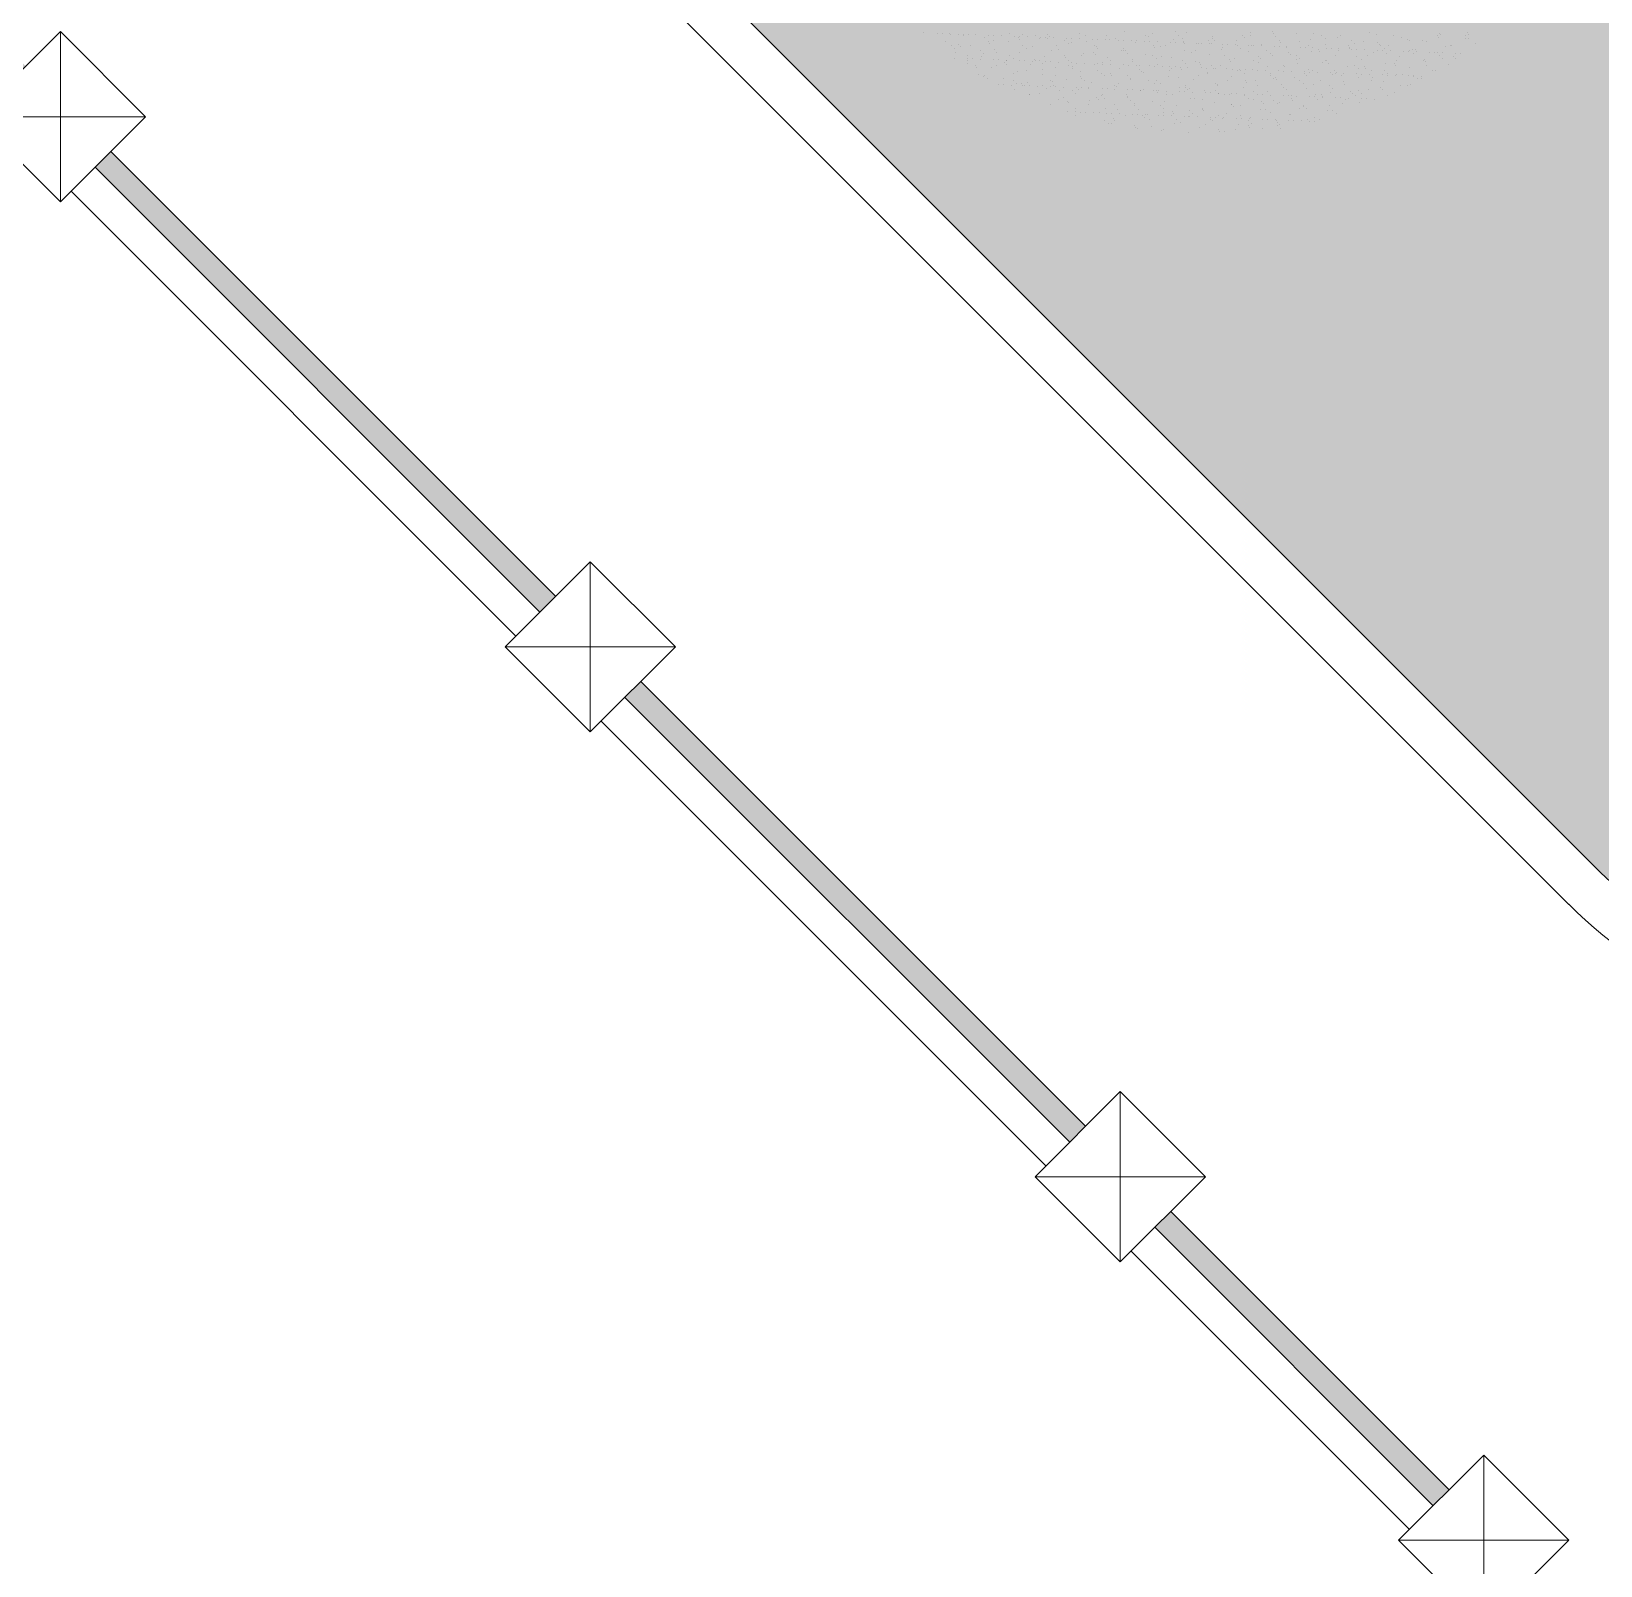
# Model space of a CAD drawing. Header units: millimetres. Extents: x 235 to 418, y 139 to 274.
# Drawn here: x 298.79 to 309.26, y 202.52 to 212.76 of the extents above; entities that cross this region are included whole.
import ezdxf

# ---------------------------------------------------------------- set-up
doc = ezdxf.new("R2010")
doc.units = ezdxf.units.MM
doc.header["$LTSCALE"] = 0.01
for name, color, linetype, lineweight in [('muros bajos', 42, 'Continuous', 18), ('pasto', 153, 'Continuous', 9), ('puertas', 2, 'Continuous', 9), ('punto delgado', 4, 'Continuous', 0)]:
    doc.layers.add(name, color=color, linetype=linetype, lineweight=lineweight)

# ---------------------------------------------------------------- blocks, each defined once
blk = doc.blocks.new('A$C329661E2')
at = {"layer": 'puertas'}
for p, q in [((1.2717, 0.4696), (1.2717, 0.4696)), ((1.3329, 0.4672), (1.3329, 0.4672)), ((1.3564, 0.4663), (1.3564, 0.4663)), ((1.3931, 0.4648), (1.3931, 0.4648)), ((1.3974, 0.4597), (1.3974, 0.4597)), ((1.4329, 0.4607), (1.4329, 0.4607)), ((1.4544, 0.4625), (1.4544, 0.4625)), ((1.4582, 0.4568), (1.4582, 0.4568)), ((1.4779, 0.4615), (1.4779, 0.4615)), ((1.5145, 0.4601), (1.5145, 0.4601)), ((1.5528, 0.4446), (1.5528, 0.4446)), ((1.5758, 0.4577), (1.5758, 0.4577)), ((1.5993, 0.4568), (1.5993, 0.4568)), ((1.636, 0.4554), (1.636, 0.4554)), ((1.6734, 0.4643), (1.6734, 0.4643)), ((1.6972, 0.453), (1.6972, 0.453)), ((1.7129, 0.4439), (1.7129, 0.4439)), ((1.7207, 0.4521), (1.7207, 0.4521)), ((1.7329, 0.4601), (1.7329, 0.4601)), ((1.7574, 0.4506), (1.7574, 0.4506)), ((1.7942, 0.4561), (1.7942, 0.4561)), ((1.8108, 0.441), (1.8108, 0.441)), ((1.8187, 0.4483), (1.8187, 0.4483)), ((1.8422, 0.4473), (1.8422, 0.4473)), ((1.8486, 0.4418), (1.8486, 0.4418)), ((1.8522, 0.4599), (1.8522, 0.4599)), ((1.859, 0.451), (1.859, 0.451)), ((1.8788, 0.4459), (1.8788, 0.4459)), ((1.9401, 0.4435), (1.9401, 0.4435)), ((1.9636, 0.4426), (1.9636, 0.4426)), ((1.9983, 0.467), (1.9983, 0.467)), ((2.0003, 0.4412), (2.0003, 0.4412)), ((2.0287, 0.4574), (2.0287, 0.4574)), ((2.1286, 0.4569), (2.1286, 0.4569)), ((2.1699, 0.4412), (2.1699, 0.4412)), ((2.2088, 0.4729), (2.2088, 0.4729)), ((2.3092, 0.4572), (2.3092, 0.4572)), ((2.3215, 0.453), (2.3215, 0.453)), ((2.3438, 0.4644), (2.3438, 0.4644)), ((2.4484, 0.4732), (2.4484, 0.4732)), ((2.4647, 0.4561), (2.4647, 0.4561)), ((2.4812, 0.4411), (2.4812, 0.4411)), ((2.5016, 0.4686), (2.5016, 0.4686)), ((2.6215, 0.4525), (2.6215, 0.4525)), ((2.6247, 0.4414), (2.6247, 0.4414)), ((2.764, 0.4574), (2.764, 0.4574)), ((2.7708, 0.4485), (2.7708, 0.4485)), ((2.7991, 0.4569), (2.7991, 0.4569)), ((2.8016, 0.468), (2.8016, 0.468)), ((2.9032, 0.4733), (2.9032, 0.4733)), ((2.9101, 0.4645), (2.9101, 0.4645)), ((2.9173, 0.4497), (2.9173, 0.4497)), ((3.0143, 0.4644), (3.0143, 0.4644)), ((3.0974, 0.4652), (3.0974, 0.4652)), ((3.1351, 0.4562), (3.1351, 0.4562)), ((3.1517, 0.4411), (3.1517, 0.4411)), ((3.2102, 0.4453), (3.2102, 0.4453)), ((3.2209, 0.4547), (3.2209, 0.4547)), ((3.3602, 0.4707), (3.3602, 0.4707)), ((3.3903, 0.4609), (3.3903, 0.4609)), ((3.4695, 0.4569), (3.4695, 0.4569)), ((3.5101, 0.4448), (3.5101, 0.4448)), ((3.6757, 0.4549), (3.6757, 0.4549)), ((3.6826, 0.446), (3.6826, 0.446)), ((3.6847, 0.4645), (3.6847, 0.4645)), ((3.6902, 0.4603), (3.6902, 0.4603)), ((3.8056, 0.4562), (3.8056, 0.4562)), ((3.806, 0.442), (3.806, 0.442)), ((3.815, 0.4708), (3.815, 0.4708)), ((3.8218, 0.462), (3.8218, 0.462)), ((3.8221, 0.4411), (3.8221, 0.4411)), ((1.3727, 0.429), (1.3727, 0.429)), ((1.3986, 0.4094), (1.3986, 0.4094)), ((1.4152, 0.3944), (1.4152, 0.3944)), ((1.4211, 0.3752), (1.4211, 0.3752)), ((1.4344, 0.4119), (1.4344, 0.4119)), ((1.4413, 0.4031), (1.4413, 0.4031)), ((1.4884, 0.4107), (1.4884, 0.4107)), ((1.5361, 0.3861), (1.5361, 0.3861)), ((1.5526, 0.3711), (1.5526, 0.3711)), ((1.5737, 0.4279), (1.5737, 0.4279)), ((1.5805, 0.4191), (1.5805, 0.4191)), ((1.5956, 0.4335), (1.5956, 0.4335)), ((1.6012, 0.3908), (1.6012, 0.3908)), ((1.6129, 0.3773), (1.6129, 0.3773)), ((1.6685, 0.4262), (1.6685, 0.4262)), ((1.7198, 0.435), (1.7198, 0.435)), ((1.7211, 0.3747), (1.7211, 0.3747)), ((1.733, 0.4102), (1.733, 0.4102)), ((1.7521, 0.3933), (1.7521, 0.3933)), ((1.7813, 0.4064), (1.7813, 0.4064)), ((1.8705, 0.3869), (1.8705, 0.3869)), ((1.8914, 0.4093), (1.8914, 0.4093)), ((1.9011, 0.3902), (1.9011, 0.3902)), ((1.9317, 0.4328), (1.9317, 0.4328)), ((1.9482, 0.4177), (1.9482, 0.4177)), ((1.9613, 0.4219), (1.9613, 0.4219)), ((2.0169, 0.3719), (2.0169, 0.3719)), ((2.0306, 0.4252), (2.0306, 0.4252)), ((2.0615, 0.4388), (2.0615, 0.4388)), ((2.0677, 0.3775), (2.0677, 0.3775)), ((2.0691, 0.4095), (2.0691, 0.4095)), ((2.0745, 0.3686), (2.0745, 0.3686)), ((2.0812, 0.4058), (2.0812, 0.4058)), ((2.085, 0.4379), (2.085, 0.4379)), ((2.0857, 0.3944), (2.0857, 0.3944)), ((2.1217, 0.4365), (2.1217, 0.4365)), ((2.1414, 0.4375), (2.1414, 0.4375)), ((2.183, 0.4341), (2.183, 0.4341)), ((2.197, 0.3874), (2.197, 0.3874)), ((2.2064, 0.4332), (2.2064, 0.4332)), ((2.2065, 0.3862), (2.2065, 0.3862)), ((2.2069, 0.3934), (2.2069, 0.3934)), ((2.2138, 0.3846), (2.2138, 0.3846)), ((2.2231, 0.3711), (2.2231, 0.3711)), ((2.2431, 0.4317), (2.2431, 0.4317)), ((2.2613, 0.4213), (2.2613, 0.4213)), ((2.2661, 0.4335), (2.2661, 0.4335)), ((2.3044, 0.4293), (2.3044, 0.4293)), ((2.3097, 0.3676), (2.3097, 0.3676)), ((2.3279, 0.4284), (2.3279, 0.4284)), ((2.3462, 0.4094), (2.3462, 0.4094)), ((2.353, 0.4006), (2.353, 0.4006)), ((2.3646, 0.427), (2.3646, 0.427)), ((2.3771, 0.403), (2.3771, 0.403)), ((2.4035, 0.4102), (2.4035, 0.4102)), ((2.4258, 0.4246), (2.4258, 0.4246)), ((2.4414, 0.4369), (2.4414, 0.4369)), ((2.4493, 0.4237), (2.4493, 0.4237)), ((2.4854, 0.4254), (2.4854, 0.4254)), ((2.486, 0.4223), (2.486, 0.4223)), ((2.4898, 0.3831), (2.4898, 0.3831)), ((2.4923, 0.4166), (2.4923, 0.4166)), ((2.5246, 0.3748), (2.5246, 0.3748)), ((2.5409, 0.3869), (2.5409, 0.3869)), ((2.5473, 0.4199), (2.5473, 0.4199)), ((2.5571, 0.4186), (2.5571, 0.4186)), ((2.5707, 0.419), (2.5707, 0.419)), ((2.6021, 0.4328), (2.6021, 0.4328)), ((2.6074, 0.4175), (2.6074, 0.4175)), ((2.6187, 0.4178), (2.6187, 0.4178)), ((2.6315, 0.4325), (2.6315, 0.4325)), ((2.6639, 0.3908), (2.6639, 0.3908)), ((2.6687, 0.4152), (2.6687, 0.4152)), ((2.6699, 0.3987), (2.6699, 0.3987)), ((2.6922, 0.4142), (2.6922, 0.4142)), ((2.7288, 0.4128), (2.7288, 0.4128)), ((2.7372, 0.4341), (2.7372, 0.4341)), ((2.7395, 0.4095), (2.7395, 0.4095)), ((2.7561, 0.3945), (2.7561, 0.3945)), ((2.7898, 0.3825), (2.7898, 0.3825)), ((2.7901, 0.4104), (2.7901, 0.4104)), ((2.8032, 0.4068), (2.8032, 0.4068)), ((2.8136, 0.4095), (2.8136, 0.4095)), ((2.85, 0.4142), (2.85, 0.4142)), ((2.8503, 0.4081), (2.8503, 0.4081)), ((2.877, 0.3862), (2.877, 0.3862)), ((2.8935, 0.3711), (2.8935, 0.3711)), ((2.9116, 0.4057), (2.9116, 0.4057)), ((2.935, 0.4048), (2.935, 0.4048)), ((2.9365, 0.4336), (2.9365, 0.4336)), ((2.9424, 0.4227), (2.9424, 0.4227)), ((2.9699, 0.3981), (2.9699, 0.3981)), ((2.9717, 0.4034), (2.9717, 0.4034)), ((2.9794, 0.375), (2.9794, 0.375)), ((3.0301, 0.4298), (3.0301, 0.4298)), ((3.033, 0.401), (3.033, 0.401)), ((3.0565, 0.4001), (3.0565, 0.4001)), ((3.0739, 0.4103), (3.0739, 0.4103)), ((3.0817, 0.4387), (3.0817, 0.4387)), ((3.0856, 0.3798), (3.0856, 0.3798)), ((3.0931, 0.3986), (3.0931, 0.3986)), ((3.1187, 0.391), (3.1187, 0.391)), ((3.1255, 0.3821), (3.1255, 0.3821)), ((3.15, 0.4136), (3.15, 0.4136)), ((3.1544, 0.3962), (3.1544, 0.3962)), ((3.1779, 0.3953), (3.1779, 0.3953)), ((3.2114, 0.387), (3.2114, 0.387)), ((3.2146, 0.3939), (3.2146, 0.3939)), ((3.2579, 0.4069), (3.2579, 0.4069)), ((3.2648, 0.3981), (3.2648, 0.3981)), ((3.2657, 0.3953), (3.2657, 0.3953)), ((3.2726, 0.4328), (3.2726, 0.4328)), ((3.2758, 0.3915), (3.2758, 0.3915)), ((3.2891, 0.4178), (3.2891, 0.4178)), ((3.2993, 0.3906), (3.2993, 0.3906)), ((3.3301, 0.4292), (3.3301, 0.4292)), ((3.336, 0.3892), (3.336, 0.3892)), ((3.3785, 0.3754), (3.3785, 0.3754)), ((3.3972, 0.4229), (3.3972, 0.4229)), ((3.3973, 0.3868), (3.3973, 0.3868)), ((3.404, 0.4141), (3.404, 0.4141)), ((3.41, 0.4095), (3.41, 0.4095)), ((3.4208, 0.3859), (3.4208, 0.3859)), ((3.4265, 0.3945), (3.4265, 0.3945)), ((3.4364, 0.3723), (3.4364, 0.3723)), ((3.4458, 0.4109), (3.4458, 0.4109)), ((3.4574, 0.3844), (3.4574, 0.3844)), ((3.5187, 0.382), (3.5187, 0.382)), ((3.5365, 0.4389), (3.5365, 0.4389)), ((3.5422, 0.3811), (3.5422, 0.3811)), ((3.5433, 0.43), (3.5433, 0.43)), ((3.5474, 0.3862), (3.5474, 0.3862)), ((3.5585, 0.391), (3.5585, 0.391)), ((3.564, 0.3712), (3.564, 0.3712)), ((3.5757, 0.3883), (3.5757, 0.3883)), ((3.5789, 0.3797), (3.5789, 0.3797)), ((3.6069, 0.4336), (3.6069, 0.4336)), ((3.6259, 0.4264), (3.6259, 0.4264)), ((3.6401, 0.3773), (3.6401, 0.3773)), ((3.6636, 0.3764), (3.6636, 0.3764)), ((3.6784, 0.3748), (3.6784, 0.3748)), ((3.7003, 0.375), (3.7003, 0.375)), ((3.7149, 0.4043), (3.7149, 0.4043)), ((3.7386, 0.4065), (3.7386, 0.4065)), ((3.7444, 0.4103), (3.7444, 0.4103)), ((3.7616, 0.3726), (3.7616, 0.3726)), ((3.7851, 0.3717), (3.7851, 0.3717)), ((3.8542, 0.4202), (3.8542, 0.4202)), ((1.4151, 0.349), (1.4151, 0.349)), ((1.4736, 0.3613), (1.4736, 0.3613)), ((1.4749, 0.3402), (1.4749, 0.3402)), ((1.4764, 0.3466), (1.4764, 0.3466)), ((1.4766, 0.3252), (1.4766, 0.3252)), ((1.4999, 0.3457), (1.4999, 0.3457)), ((1.5106, 0.3136), (1.5106, 0.3136)), ((1.5175, 0.3047), (1.5175, 0.3047)), ((1.5365, 0.3443), (1.5365, 0.3443)), ((1.541, 0.3591), (1.541, 0.3591)), ((1.5894, 0.3053), (1.5894, 0.3053)), ((1.5978, 0.3419), (1.5978, 0.3419)), ((1.6123, 0.3169), (1.6123, 0.3169)), ((1.6213, 0.341), (1.6213, 0.341)), ((1.6499, 0.3295), (1.6499, 0.3295)), ((1.6567, 0.3408), (1.6567, 0.3408)), ((1.6567, 0.3207), (1.6567, 0.3207)), ((1.658, 0.3395), (1.658, 0.3395)), ((1.6735, 0.3628), (1.6735, 0.3628)), ((1.6901, 0.3478), (1.6901, 0.3478)), ((1.7192, 0.3371), (1.7192, 0.3371)), ((1.7427, 0.3362), (1.7427, 0.3362)), ((1.7695, 0.3209), (1.7695, 0.3209)), ((1.7794, 0.3348), (1.7794, 0.3348)), ((1.7891, 0.3455), (1.7891, 0.3455)), ((1.796, 0.3367), (1.796, 0.3367)), ((1.8109, 0.3395), (1.8109, 0.3395)), ((1.8275, 0.3245), (1.8275, 0.3245)), ((1.8283, 0.2949), (1.8283, 0.2949)), ((1.8368, 0.3563), (1.8368, 0.3563)), ((1.8407, 0.3324), (1.8407, 0.3324)), ((1.8642, 0.3315), (1.8642, 0.3315)), ((1.8894, 0.3047), (1.8894, 0.3047)), ((1.9008, 0.3301), (1.9008, 0.3301)), ((1.9284, 0.3615), (1.9284, 0.3615)), ((1.9353, 0.3526), (1.9353, 0.3526)), ((1.9483, 0.3162), (1.9483, 0.3162)), ((1.9495, 0.3364), (1.9495, 0.3364)), ((1.9621, 0.3277), (1.9621, 0.3277)), ((1.9649, 0.3011), (1.9649, 0.3011)), ((1.9676, 0.3109), (1.9676, 0.3109)), ((1.9856, 0.3268), (1.9856, 0.3268)), ((2.0079, 0.3636), (2.0079, 0.3636)), ((2.0223, 0.3253), (2.0223, 0.3253)), ((2.0694, 0.3203), (2.0694, 0.3203)), ((2.0835, 0.323), (2.0835, 0.323)), ((2.1069, 0.3269), (2.1069, 0.3269)), ((2.107, 0.322), (2.107, 0.322)), ((2.1296, 0.352), (2.1296, 0.352)), ((2.1437, 0.3206), (2.1437, 0.3206)), ((2.1453, 0.3403), (2.1453, 0.3403)), ((2.1852, 0.302), (2.1852, 0.302)), ((2.205, 0.3182), (2.205, 0.3182)), ((2.2285, 0.3173), (2.2285, 0.3173)), ((2.2461, 0.3429), (2.2461, 0.3429)), ((2.2495, 0.3359), (2.2495, 0.3359)), ((2.2651, 0.3159), (2.2651, 0.3159)), ((2.2827, 0.317), (2.2827, 0.317)), ((2.2831, 0.2951), (2.2831, 0.2951)), ((2.3264, 0.3135), (2.3264, 0.3135)), ((2.3439, 0.3628), (2.3439, 0.3628)), ((2.3499, 0.3126), (2.3499, 0.3126)), ((2.3605, 0.3478), (2.3605, 0.3478)), ((2.3653, 0.3175), (2.3653, 0.3175)), ((2.3854, 0.3588), (2.3854, 0.3588)), ((2.3866, 0.3112), (2.3866, 0.3112)), ((2.4224, 0.3111), (2.4224, 0.3111)), ((2.4292, 0.3022), (2.4292, 0.3022)), ((2.4296, 0.3514), (2.4296, 0.3514)), ((2.4478, 0.3088), (2.4478, 0.3088)), ((2.4713, 0.3079), (2.4713, 0.3079)), ((2.478, 0.2976), (2.478, 0.2976)), ((2.4814, 0.3395), (2.4814, 0.3395)), ((2.4979, 0.3245), (2.4979, 0.3245)), ((2.508, 0.3064), (2.508, 0.3064)), ((2.5453, 0.3331), (2.5453, 0.3331)), ((2.5616, 0.327), (2.5616, 0.327)), ((2.5685, 0.3182), (2.5685, 0.3182)), ((2.5693, 0.304), (2.5693, 0.304)), ((2.5927, 0.3031), (2.5927, 0.3031)), ((2.6097, 0.367), (2.6097, 0.367)), ((2.6188, 0.3162), (2.6188, 0.3162)), ((2.6294, 0.3017), (2.6294, 0.3017)), ((2.6354, 0.3012), (2.6354, 0.3012)), ((2.6581, 0.3132), (2.6581, 0.3132)), ((2.6783, 0.3636), (2.6783, 0.3636)), ((2.6907, 0.2993), (2.6907, 0.2993)), ((2.7009, 0.343), (2.7009, 0.343)), ((2.7078, 0.3342), (2.7078, 0.3342)), ((2.7142, 0.2984), (2.7142, 0.2984)), ((2.7254, 0.3486), (2.7254, 0.3486)), ((2.7509, 0.297), (2.7509, 0.297)), ((2.778, 0.297), (2.778, 0.297)), ((2.8121, 0.2946), (2.8121, 0.2946)), ((2.8158, 0.3403), (2.8158, 0.3403)), ((2.8382, 0.3287), (2.8382, 0.3287)), ((2.8402, 0.359), (2.8402, 0.359)), ((2.847, 0.3502), (2.847, 0.3502)), ((2.8794, 0.3084), (2.8794, 0.3084)), ((2.9055, 0.3642), (2.9055, 0.3642)), ((2.9532, 0.317), (2.9532, 0.317)), ((2.9581, 0.3126), (2.9581, 0.3126)), ((2.9863, 0.3661), (2.9863, 0.3661)), ((3.0144, 0.3629), (3.0144, 0.3629)), ((3.0183, 0.3443), (3.0183, 0.3443)), ((3.0186, 0.3244), (3.0186, 0.3244)), ((3.031, 0.3478), (3.031, 0.3478)), ((3.0738, 0.2943), (3.0738, 0.2943)), ((3.1382, 0.3282), (3.1382, 0.3282)), ((3.1518, 0.3396), (3.1518, 0.3396)), ((3.1579, 0.3404), (3.1579, 0.3404)), ((3.1684, 0.3245), (3.1684, 0.3245)), ((3.1984, 0.3599), (3.1984, 0.3599)), ((3.2539, 0.3098), (3.2539, 0.3098)), ((3.2892, 0.3163), (3.2892, 0.3163)), ((3.2971, 0.3563), (3.2971, 0.3563)), ((3.3058, 0.3012), (3.3058, 0.3012)), ((3.3183, 0.3437), (3.3183, 0.3437)), ((3.3342, 0.3086), (3.3342, 0.3086)), ((3.341, 0.2997), (3.341, 0.2997)), ((3.3488, 0.3637), (3.3488, 0.3637)), ((3.434, 0.3254), (3.434, 0.3254)), ((3.4734, 0.3245), (3.4734, 0.3245)), ((3.4803, 0.3157), (3.4803, 0.3157)), ((3.4862, 0.3403), (3.4862, 0.3403)), ((3.4983, 0.3593), (3.4983, 0.3593)), ((3.5467, 0.3055), (3.5467, 0.3055)), ((3.6127, 0.3405), (3.6127, 0.3405)), ((3.6141, 0.341), (3.6141, 0.341)), ((3.6195, 0.3317), (3.6195, 0.3317)), ((3.6236, 0.317), (3.6236, 0.317)), ((3.6848, 0.3629), (3.6848, 0.3629)), ((3.7014, 0.3479), (3.7014, 0.3479)), ((3.7268, 0.3211), (3.7268, 0.3211)), ((3.7519, 0.3565), (3.7519, 0.3565)), ((3.7588, 0.3477), (3.7588, 0.3477)), ((1.5292, 0.2736), (1.5292, 0.2736)), ((1.5498, 0.263), (1.5498, 0.263)), ((1.5528, 0.2695), (1.5528, 0.2695)), ((1.5693, 0.2545), (1.5693, 0.2545)), ((1.6198, 0.226), (1.6198, 0.226)), ((1.6433, 0.2251), (1.6433, 0.2251)), ((1.6449, 0.2553), (1.6449, 0.2553)), ((1.68, 0.2237), (1.68, 0.2237)), ((1.6891, 0.2789), (1.6891, 0.2789)), ((1.6902, 0.2462), (1.6902, 0.2462)), ((1.7067, 0.2312), (1.7067, 0.2312)), ((1.7093, 0.2892), (1.7093, 0.2892)), ((1.7261, 0.2312), (1.7261, 0.2312)), ((1.733, 0.2223), (1.733, 0.2223)), ((1.7413, 0.2213), (1.7413, 0.2213)), ((1.7497, 0.2936), (1.7497, 0.2936)), ((1.7577, 0.2354), (1.7577, 0.2354)), ((1.825, 0.2708), (1.825, 0.2708)), ((1.8276, 0.2229), (1.8276, 0.2229)), ((1.8654, 0.2472), (1.8654, 0.2472)), ((1.8722, 0.2383), (1.8722, 0.2383)), ((1.8871, 0.2703), (1.8871, 0.2703)), ((1.9378, 0.251), (1.9378, 0.251)), ((2.0046, 0.2631), (2.0046, 0.2631)), ((2.0051, 0.2864), (2.0051, 0.2864)), ((2.0115, 0.2543), (2.0115, 0.2543)), ((2.0246, 0.247), (2.0246, 0.247)), ((2.0576, 0.2348), (2.0576, 0.2348)), ((2.0858, 0.2929), (2.0858, 0.2929)), ((2.1023, 0.2778), (2.1023, 0.2778)), ((2.1178, 0.2665), (2.1178, 0.2665)), ((2.1439, 0.2791), (2.1439, 0.2791)), ((2.1507, 0.2703), (2.1507, 0.2703)), ((2.162, 0.2237), (2.162, 0.2237)), ((2.1831, 0.2285), (2.1831, 0.2285)), ((2.2232, 0.2696), (2.2232, 0.2696)), ((2.2377, 0.2504), (2.2377, 0.2504)), ((2.2398, 0.2545), (2.2398, 0.2545)), ((2.29, 0.2862), (2.29, 0.2862)), ((2.2979, 0.2821), (2.2979, 0.2821)), ((2.3223, 0.2445), (2.3223, 0.2445)), ((2.3535, 0.232), (2.3535, 0.232)), ((2.3606, 0.2463), (2.3606, 0.2463)), ((2.3772, 0.2312), (2.3772, 0.2312)), ((2.4178, 0.2659), (2.4178, 0.2659)), ((2.4202, 0.2937), (2.4202, 0.2937)), ((2.4616, 0.2605), (2.4616, 0.2605)), ((2.4981, 0.223), (2.4981, 0.223)), ((2.5335, 0.2476), (2.5335, 0.2476)), ((2.5576, 0.2703), (2.5576, 0.2703)), ((2.5979, 0.2815), (2.5979, 0.2815)), ((2.6009, 0.2764), (2.6009, 0.2764)), ((2.6379, 0.2287), (2.6379, 0.2287)), ((2.6463, 0.2277), (2.6463, 0.2277)), ((2.695, 0.247), (2.695, 0.247)), ((2.7136, 0.2632), (2.7136, 0.2632)), ((2.7401, 0.2924), (2.7401, 0.2924)), ((2.7562, 0.2929), (2.7562, 0.2929)), ((2.7728, 0.2779), (2.7728, 0.2779)), ((2.7771, 0.2447), (2.7771, 0.2447)), ((2.784, 0.2358), (2.784, 0.2358)), ((2.8264, 0.2433), (2.8264, 0.2433)), ((2.8324, 0.2237), (2.8324, 0.2237)), ((2.8356, 0.2937), (2.8356, 0.2937)), ((2.8723, 0.2922), (2.8723, 0.2922)), ((2.8936, 0.2696), (2.8936, 0.2696)), ((2.8937, 0.2787), (2.8937, 0.2787)), ((2.9102, 0.2546), (2.9102, 0.2546)), ((2.9164, 0.2606), (2.9164, 0.2606)), ((2.9232, 0.2518), (2.9232, 0.2518)), ((2.9336, 0.2899), (2.9336, 0.2899)), ((2.9463, 0.2271), (2.9463, 0.2271)), ((2.957, 0.2889), (2.957, 0.2889)), ((2.9937, 0.2875), (2.9937, 0.2875)), ((3.0065, 0.2588), (3.0065, 0.2588)), ((3.0311, 0.2463), (3.0311, 0.2463)), ((3.0476, 0.2313), (3.0476, 0.2313)), ((3.055, 0.2851), (3.055, 0.2851)), ((3.0556, 0.2766), (3.0556, 0.2766)), ((3.0625, 0.2678), (3.0625, 0.2678)), ((3.0785, 0.2842), (3.0785, 0.2842)), ((3.0906, 0.2937), (3.0906, 0.2937)), ((3.0948, 0.226), (3.0948, 0.226)), ((3.1151, 0.2828), (3.1151, 0.2828)), ((3.1264, 0.2427), (3.1264, 0.2427)), ((3.1685, 0.223), (3.1685, 0.223)), ((3.1764, 0.2804), (3.1764, 0.2804)), ((3.1866, 0.2744), (3.1866, 0.2744)), ((3.1949, 0.2926), (3.1949, 0.2926)), ((3.1999, 0.2795), (3.1999, 0.2795)), ((3.2017, 0.2837), (3.2017, 0.2837)), ((3.228, 0.2704), (3.228, 0.2704)), ((3.2341, 0.242), (3.2341, 0.242)), ((3.2366, 0.2781), (3.2366, 0.2781)), ((3.2421, 0.2244), (3.2421, 0.2244)), ((3.2979, 0.2757), (3.2979, 0.2757)), ((3.3065, 0.2582), (3.3065, 0.2582)), ((3.3213, 0.2748), (3.3213, 0.2748)), ((3.358, 0.2733), (3.358, 0.2733)), ((3.3655, 0.2471), (3.3655, 0.2471)), ((3.3667, 0.2899), (3.3667, 0.2899)), ((3.3734, 0.258), (3.3734, 0.258)), ((3.4193, 0.2709), (3.4193, 0.2709)), ((3.4222, 0.2399), (3.4222, 0.2399)), ((3.4267, 0.293), (3.4267, 0.293)), ((3.4428, 0.27), (3.4428, 0.27)), ((3.4432, 0.2779), (3.4432, 0.2779)), ((3.4794, 0.2686), (3.4794, 0.2686)), ((3.4866, 0.2738), (3.4866, 0.2738)), ((3.5029, 0.2238), (3.5029, 0.2238)), ((3.5126, 0.274), (3.5126, 0.274)), ((3.5407, 0.2662), (3.5407, 0.2662)), ((3.5496, 0.2262), (3.5496, 0.2262)), ((3.5641, 0.2696), (3.5641, 0.2696)), ((3.5642, 0.2653), (3.5642, 0.2653)), ((3.5807, 0.2546), (3.5807, 0.2546)), ((3.6009, 0.2639), (3.6009, 0.2639)), ((3.6023, 0.2555), (3.6023, 0.2555)), ((3.6519, 0.2899), (3.6519, 0.2899)), ((3.6666, 0.2894), (3.6666, 0.2894)), ((1.6975, 0.2037), (1.6975, 0.2037)), ((1.7647, 0.2204), (1.7647, 0.2204)), ((1.7653, 0.1806), (1.7653, 0.1806)), ((1.7664, 0.177), (1.7664, 0.177)), ((1.8014, 0.219), (1.8014, 0.219)), ((1.8132, 0.1854), (1.8132, 0.1854)), ((1.8442, 0.2079), (1.8442, 0.2079)), ((1.8627, 0.2166), (1.8627, 0.2166)), ((1.8776, 0.2193), (1.8776, 0.2193)), ((1.8862, 0.2157), (1.8862, 0.2157)), ((1.9038, 0.1537), (1.9038, 0.1537)), ((1.9046, 0.1966), (1.9046, 0.1966)), ((1.9228, 0.2142), (1.9228, 0.2142)), ((1.926, 0.1655), (1.926, 0.1655)), ((1.9416, 0.1488), (1.9416, 0.1488)), ((1.965, 0.1996), (1.965, 0.1996)), ((1.9816, 0.1846), (1.9816, 0.1846)), ((1.9841, 0.2118), (1.9841, 0.2118)), ((1.9933, 0.2009), (1.9933, 0.2009)), ((2.0076, 0.2109), (2.0076, 0.2109)), ((2.0438, 0.2125), (2.0438, 0.2125)), ((2.0443, 0.2095), (2.0443, 0.2095)), ((2.0458, 0.1493), (2.0458, 0.1493)), ((2.0808, 0.1648), (2.0808, 0.1648)), ((2.0877, 0.1559), (2.0877, 0.1559)), ((2.1025, 0.1763), (2.1025, 0.1763)), ((2.1055, 0.2071), (2.1055, 0.2071)), ((2.106, 0.181), (2.106, 0.181)), ((2.119, 0.1613), (2.119, 0.1613)), ((2.129, 0.2062), (2.129, 0.2062)), ((2.1657, 0.2048), (2.1657, 0.2048)), ((2.1734, 0.2165), (2.1734, 0.2165)), ((2.2201, 0.1807), (2.2201, 0.1807)), ((2.2259, 0.1649), (2.2259, 0.1649)), ((2.2269, 0.1719), (2.2269, 0.1719)), ((2.227, 0.2024), (2.227, 0.2024)), ((2.2399, 0.153), (2.2399, 0.153)), ((2.2505, 0.2015), (2.2505, 0.2015)), ((2.2861, 0.1966), (2.2861, 0.1966)), ((2.2871, 0.2), (2.2871, 0.2)), ((2.2994, 0.2004), (2.2994, 0.2004)), ((2.3484, 0.1977), (2.3484, 0.1977)), ((2.3593, 0.1967), (2.3593, 0.1967)), ((2.3662, 0.1879), (2.3662, 0.1879)), ((2.3719, 0.1967), (2.3719, 0.1967)), ((2.406, 0.1805), (2.406, 0.1805)), ((2.4086, 0.1953), (2.4086, 0.1953)), ((2.4369, 0.1771), (2.4369, 0.1771)), ((2.4662, 0.2121), (2.4662, 0.2121)), ((2.4698, 0.1929), (2.4698, 0.1929)), ((2.4933, 0.192), (2.4933, 0.192)), ((2.4986, 0.2127), (2.4986, 0.2127)), ((2.5055, 0.2039), (2.5055, 0.2039)), ((2.5146, 0.2079), (2.5146, 0.2079)), ((2.5218, 0.1621), (2.5218, 0.1621)), ((2.53, 0.1906), (2.53, 0.1906)), ((2.5378, 0.1621), (2.5378, 0.1621)), ((2.5743, 0.1538), (2.5743, 0.1538)), ((2.5861, 0.196), (2.5861, 0.196)), ((2.5913, 0.1882), (2.5913, 0.1882)), ((2.6148, 0.1873), (2.6148, 0.1873)), ((2.6355, 0.1996), (2.6355, 0.1996)), ((2.6447, 0.2198), (2.6447, 0.2198)), ((2.6514, 0.1859), (2.6514, 0.1859)), ((2.652, 0.1846), (2.652, 0.1846)), ((2.6771, 0.1781), (2.6771, 0.1781)), ((2.7018, 0.1777), (2.7018, 0.1777)), ((2.7127, 0.1835), (2.7127, 0.1835)), ((2.7362, 0.1826), (2.7362, 0.1826)), ((2.7662, 0.2116), (2.7662, 0.2116)), ((2.7729, 0.1811), (2.7729, 0.1811)), ((2.7729, 0.1763), (2.7729, 0.1763)), ((2.7895, 0.1613), (2.7895, 0.1613)), ((2.8146, 0.1578), (2.8146, 0.1578)), ((2.8163, 0.1941), (2.8163, 0.1941)), ((2.8341, 0.1787), (2.8341, 0.1787)), ((2.8576, 0.1778), (2.8576, 0.1778)), ((2.8819, 0.1932), (2.8819, 0.1932)), ((2.8943, 0.1764), (2.8943, 0.1764)), ((2.9103, 0.153), (2.9103, 0.153)), ((2.9556, 0.21), (2.9556, 0.21)), ((2.9556, 0.174), (2.9556, 0.174)), ((2.9699, 0.2004), (2.9699, 0.2004)), ((2.979, 0.1731), (2.979, 0.1731)), ((2.9926, 0.1623), (2.9926, 0.1623)), ((2.9947, 0.1733), (2.9947, 0.1733)), ((2.9994, 0.1534), (2.9994, 0.1534)), ((3.0157, 0.1717), (3.0157, 0.1717)), ((3.062, 0.2088), (3.062, 0.2088)), ((3.077, 0.1693), (3.077, 0.1693)), ((3.1005, 0.1684), (3.1005, 0.1684)), ((3.1073, 0.1771), (3.1073, 0.1771)), ((3.1146, 0.1572), (3.1146, 0.1572)), ((3.1318, 0.1783), (3.1318, 0.1783)), ((3.1372, 0.1669), (3.1372, 0.1669)), ((3.1387, 0.1694), (3.1387, 0.1694)), ((3.1748, 0.1889), (3.1748, 0.1889)), ((3.1851, 0.2079), (3.1851, 0.2079)), ((3.1984, 0.1646), (3.1984, 0.1646)), ((3.2219, 0.1636), (3.2219, 0.1636)), ((3.2447, 0.1538), (3.2447, 0.1538)), ((3.2586, 0.1622), (3.2586, 0.1622)), ((3.2711, 0.1942), (3.2711, 0.1942)), ((3.278, 0.1854), (3.278, 0.1854)), ((3.2947, 0.1728), (3.2947, 0.1728)), ((3.3059, 0.1997), (3.3059, 0.1997)), ((3.3199, 0.1598), (3.3199, 0.1598)), ((3.3225, 0.1846), (3.3225, 0.1846)), ((3.3433, 0.1589), (3.3433, 0.1589)), ((3.3549, 0.2045), (3.3549, 0.2045)), ((3.38, 0.1575), (3.38, 0.1575)), ((3.4104, 0.2102), (3.4104, 0.2102)), ((3.4172, 0.2014), (3.4172, 0.2014)), ((3.4433, 0.1764), (3.4433, 0.1764)), ((3.4748, 0.1883), (3.4748, 0.1883)), ((3.535, 0.22), (3.535, 0.22)), ((1.8658, 0.1338), (1.8658, 0.1338)), ((1.9448, 0.0984), (1.9448, 0.0984)), ((1.9484, 0.1399), (1.9484, 0.1399)), ((1.9808, 0.0982), (1.9808, 0.0982)), ((1.9815, 0.1154), (1.9815, 0.1154)), ((1.9817, 0.083), (1.9817, 0.083)), ((2.0061, 0.096), (2.0061, 0.096)), ((2.0296, 0.0951), (2.0296, 0.0951)), ((2.0413, 0.1304), (2.0413, 0.1304)), ((2.0663, 0.0937), (2.0663, 0.0937)), ((2.0942, 0.0956), (2.0942, 0.0956)), ((2.12, 0.1142), (2.12, 0.1142)), ((2.1276, 0.0913), (2.1276, 0.0913)), ((2.151, 0.0904), (2.151, 0.0904)), ((2.1616, 0.131), (2.1616, 0.131)), ((2.1787, 0.1071), (2.1787, 0.1071)), ((2.1877, 0.0889), (2.1877, 0.0889)), ((2.2141, 0.0794), (2.2141, 0.0794)), ((2.249, 0.0865), (2.249, 0.0865)), ((2.2565, 0.138), (2.2565, 0.138)), ((2.2593, 0.1301), (2.2593, 0.1301)), ((2.2725, 0.0856), (2.2725, 0.0856)), ((2.2743, 0.1111), (2.2743, 0.1111)), ((2.2963, 0.0824), (2.2963, 0.0824)), ((2.3032, 0.0735), (2.3032, 0.0735)), ((2.3091, 0.0842), (2.3091, 0.0842)), ((2.3161, 0.0838), (2.3161, 0.0838)), ((2.3417, 0.1466), (2.3417, 0.1466)), ((2.3704, 0.0818), (2.3704, 0.0818)), ((2.3773, 0.1297), (2.3773, 0.1297)), ((2.3939, 0.1146), (2.3939, 0.1146)), ((2.3939, 0.0809), (2.3939, 0.0809)), ((2.3942, 0.095), (2.3942, 0.095)), ((2.3985, 0.1461), (2.3985, 0.1461)), ((2.4306, 0.0795), (2.4306, 0.0795)), ((2.4356, 0.0984), (2.4356, 0.0984)), ((2.4424, 0.0895), (2.4424, 0.0895)), ((2.4544, 0.1267), (2.4544, 0.1267)), ((2.4918, 0.0771), (2.4918, 0.0771)), ((2.51, 0.0766), (2.51, 0.0766)), ((2.5147, 0.1064), (2.5147, 0.1064)), ((2.5153, 0.0762), (2.5153, 0.0762)), ((2.5313, 0.0913), (2.5313, 0.0913)), ((2.552, 0.0747), (2.552, 0.0747)), ((2.5743, 0.1105), (2.5743, 0.1105)), ((2.5748, 0.1143), (2.5748, 0.1143)), ((2.5817, 0.1055), (2.5817, 0.1055)), ((2.6345, 0.1422), (2.6345, 0.1422)), ((2.6522, 0.0831), (2.6522, 0.0831)), ((2.69, 0.0922), (2.69, 0.0922)), ((2.7117, 0.1305), (2.7117, 0.1305)), ((2.7141, 0.1303), (2.7141, 0.1303)), ((2.7209, 0.1215), (2.7209, 0.1215)), ((2.7533, 0.0797), (2.7533, 0.0797)), ((2.7544, 0.1261), (2.7544, 0.1261)), ((2.8491, 0.1071), (2.8491, 0.1071)), ((2.8533, 0.1463), (2.8533, 0.1463)), ((2.8602, 0.1375), (2.8602, 0.1375)), ((2.8701, 0.1078), (2.8701, 0.1078)), ((2.8925, 0.0957), (2.8925, 0.0957)), ((2.9269, 0.138), (2.9269, 0.138)), ((2.9345, 0.1416), (2.9345, 0.1416)), ((2.9829, 0.0879), (2.9829, 0.0879)), ((2.9866, 0.0838), (2.9866, 0.0838)), ((3.0318, 0.1117), (3.0318, 0.1117)), ((3.0478, 0.1297), (3.0478, 0.1297)), ((3.0502, 0.1233), (3.0502, 0.1233)), ((3.0643, 0.1147), (3.0643, 0.1147)), ((3.163, 0.1034), (3.163, 0.1034)), ((3.1711, 0.1277), (3.1711, 0.1277)), ((3.1852, 0.1064), (3.1852, 0.1064)), ((3.2018, 0.0914), (3.2018, 0.0914)), ((3.2303, 0.1389), (3.2303, 0.1389)), ((3.3103, 0.1436), (3.3103, 0.1436)), ((2.1191, 0.0597), (2.1191, 0.0597)), ((2.1357, 0.0447), (2.1357, 0.0447)), ((2.1498, 0.0455), (2.1498, 0.0455)), ((2.157, 0.0664), (2.157, 0.0664)), ((2.1639, 0.0576), (2.1639, 0.0576)), ((2.2566, 0.0364), (2.2566, 0.0364)), ((2.2625, 0.0256), (2.2625, 0.0256)), ((2.2731, 0.0214), (2.2731, 0.0214)), ((2.3299, 0.0611), (2.3299, 0.0611)), ((2.3355, 0.0318), (2.3355, 0.0318)), ((2.3824, 0.0095), (2.3824, 0.0095)), ((2.394, 0.0131), (2.394, 0.0131)), ((2.4426, 0.0412), (2.4426, 0.0412)), ((2.4535, 0.0605), (2.4535, 0.0605)), ((2.4748, 0.0478), (2.4748, 0.0478)), ((2.5118, 0), (2.5118, 0)), ((2.5625, 0.025), (2.5625, 0.025)), ((2.591, 0.0372), (2.591, 0.0372)), ((2.6133, 0.0724), (2.6133, 0.0724)), ((2.614, 0.0637), (2.614, 0.0637)), ((2.6227, 0.0567), (2.6227, 0.0567)), ((2.6368, 0.0714), (2.6368, 0.0714)), ((2.651, 0.016), (2.651, 0.016)), ((2.6579, 0.0071), (2.6579, 0.0071)), ((2.6687, 0.068), (2.6687, 0.068)), ((2.6734, 0.07), (2.6734, 0.07)), ((2.6782, 0.0067), (2.6782, 0.0067)), ((2.7284, 0.0139), (2.7284, 0.0139)), ((2.7347, 0.0676), (2.7347, 0.0676)), ((2.7426, 0.0406), (2.7426, 0.0406)), ((2.7582, 0.0667), (2.7582, 0.0667)), ((2.7896, 0.0598), (2.7896, 0.0598)), ((2.7903, 0.032), (2.7903, 0.032)), ((2.7949, 0.0653), (2.7949, 0.0653)), ((2.7971, 0.0231), (2.7971, 0.0231)), ((2.8028, 0.0723), (2.8028, 0.0723)), ((2.8062, 0.0447), (2.8062, 0.0447)), ((2.8561, 0.0629), (2.8561, 0.0629)), ((2.8583, 0.0223), (2.8583, 0.0223)), ((2.8796, 0.062), (2.8796, 0.062)), ((2.9163, 0.0606), (2.9163, 0.0606)), ((2.9227, 0.0562), (2.9227, 0.0562)), ((2.927, 0.0364), (2.927, 0.0364)), ((2.9295, 0.0479), (2.9295, 0.0479)), ((2.9364, 0.0391), (2.9364, 0.0391)), ((2.9436, 0.0214), (2.9436, 0.0214)), ((2.9776, 0.0582), (2.9776, 0.0582)), ((3.0011, 0.0573), (3.0011, 0.0573)), ((3.0377, 0.0558), (3.0377, 0.0558)), ((3.0688, 0.0639), (3.0688, 0.0639)), ((3.0757, 0.0551), (3.0757, 0.0551)), ((3.099, 0.0534), (3.099, 0.0534)), ((3.1028, 0.0717), (3.1028, 0.0717)), ((3.124, 0.0605), (3.124, 0.0605))]:
    blk.add_line(p, q, dxfattribs=at)

msp = doc.modelspace()

# ---------------------------------------------------------------- hatches: boundary and pattern name
at = {"layer": 'pasto'}
h = msp.add_hatch(dxfattribs=at)
h.set_pattern_fill('AR-SAND', color=256, scale=0.006, style=0)
h.set_pattern_definition([(37.5, (-596.20321, -89.26105), (-0.00960019, 0.29364794), [0, -0.231648, 0, -0.25908, 0, -0.24765]), (7.5, (-596.2032, -89.26105), (0.26971397, 0.43009506), [0, -0.124968, 0, -0.208788, 0, -0.08001]), (327.5, (-596.39067, -89.26105), (0.47459542, 0.00086231), [0, -0.0762, 0, -0.27432, 0, -0.35814]), (317.5, (-596.39067, -89.26105), (0.45813387, 0.1337576), [0, -0.0381, 0, -0.179832, 0, -0.20574])])
edge = h.paths.add_edge_path()
edge.add_arc((321.71, 217.899), 1.5, 315, 450)
edge.add_line((321.71, 219.399), (302.284, 219.399))
edge.add_spline(control_points=[(302.284, 219.399), (303.285, 218.097), (307.139, 214.171), (313.587, 212.518), (316.437, 210.505)], knot_values=[38.577871, 38.577871, 38.577871, 38.577871, 42.924977, 52.930225, 52.930225, 52.930225, 52.930225], degree=3, periodic=0)
edge.add_line((316.437, 210.505), (322.77, 216.838))
edge = h.paths.add_edge_path()
edge.add_spline(control_points=[(316.437, 210.505), (313.587, 212.518), (307.139, 214.171), (303.285, 218.097), (302.284, 219.399)], knot_values=[38.577871, 38.577871, 38.577871, 38.577871, 48.58312, 52.930225, 52.930225, 52.930225, 52.930225], degree=3, periodic=0)
edge.add_line((302.284, 219.399), (300.627, 219.399))
edge.add_arc((300.627, 217.899), 1.5, 90, 225)
edge.add_line((299.566, 216.838), (309.259, 207.145))
edge.add_arc((311.168, 209.055), 2.7, 225, 315)
edge.add_line((313.077, 207.145), (316.437, 210.505))
at = {"layer": 'punto delgado'}
h = msp.add_hatch(dxfattribs=at)
h.set_pattern_fill('ENDGRAIN', color=256, scale=0.35, angle=195, style=0, pattern_type=2)
h.set_pattern_definition([(195, (72.9944, 185.35655), (-0.24748737, -0.4286607), [0.0175, -0.3325]), (195, (73.24012, 185.38615), (-0.24748737, -0.4286607), [0.035, -0.315]), (195, (73.0249, 185.31037), (-0.24748737, -0.4286607), [0.0175, -0.3325]), (195, (73.2368, 185.3309), (-0.24748737, -0.4286607), [0.0175, -0.3325]), (195, (73.0385, 185.25965), (-0.24748737, -0.4286607), [0.0175, -0.3325]), (195, (73.22896, 185.29257), (-0.24748737, -0.4286607), [0.0175, -0.3325]), (195, (73.04755, 185.22585), (-0.24748737, -0.4286607), [0.0175, -0.3325]), (195, (73.24255, 185.24186), (-0.24748737, -0.4286607), [0.0175, -0.1925, 0.0175, -0.1225]), (195, (73.2516, 185.20806), (-0.24748737, -0.4286607), [0.035, -0.175, 0.0175, -0.1225]), (195, (73.2821, 185.16187), (-0.24748737, -0.4286607), [0.0175, -0.0525, 0.0175, -0.14, 0.0175, -0.105]), (195, (73.30806, 185.1326), (-0.24748737, -0.4286607), [0.0175, -0.07, 0.035, -0.2275]), (195, (73.09284, 185.0568), (-0.24748737, -0.4286607), [0.0175, -0.3325]), (195, (73.31712, 185.0988), (-0.24748737, -0.4286607), [0.0175, -0.0875, 0.0175, -0.2275]), (240, (73.26487, 185.42902), (0.09058667, -0.33807404), [0.04949735, -0.4454774]), (240, (72.9775, 185.35202), (0.09058667, -0.33807404), [0.09899495, -0.3959798]), (240, (73.0228, 185.18298), (0.09058667, -0.33807404), [0.0247485, -0.47022625]), (240, (73.31922, 185.22617), (0.09058667, -0.33807404), [0.0742462, -0.42072855]), (240, (73.03186, 185.14917), (0.09058667, -0.33807404), [0.1237437, -0.37123106]), (240, (73.04545, 185.09846), (0.09058667, -0.33807404), [0.0742462, -0.42072855]), (150, (73.12212, 185.08277), (-0.33807404, -0.09058667), [0.0247485, -0.47022625]), (150, (73.16798, 185.38494), (-0.33807404, -0.09058667), [0.04949735, -0.4454774]), (150, (73.1873, 185.24518), (-0.33807404, -0.09058667), [0.04949735, -0.4454774]), (150, (73.06777, 185.28562), (-0.33807404, -0.09058667), [0.04949735, -0.4454774]), (150, (73.1209, 185.15492), (-0.33807404, -0.09058667), [0.04949735, -0.4454774]), (150, (73.11306, 185.11658), (-0.33807404, -0.09058667), [0.0742462, -0.42072855]), (150, (73.14323, 185.34207), (-0.33807404, -0.09058667), [0.0742462, -0.42072855]), (150, (73.09705, 185.31158), (-0.33807404, -0.09058667), [0.0742462, -0.42072855]), (150, (73.17946, 185.20684), (-0.33807404, -0.09058667), [0.0742462, -0.42072855]), (150, (73.15019, 185.18088), (-0.33807404, -0.09058667), [0.0742462, -0.42072855]), (221.56505, (73.26609, 185.35687), (-0.33807404, -0.09058667), [0.0391312, -0.7434926]), (221.56505, (73.008, 185.30584), (-0.33807404, -0.09058667), [0.15652476, -0.62609903]), (221.56505, (73.02159, 185.25513), (-0.33807404, -0.09058667), [0.15652476, -0.62609903]), (221.56505, (73.03065, 185.22132), (-0.33807404, -0.09058667), [0.1565249, -0.2345, 0.0782635, -0.3133354]), (221.56505, (73.01043, 185.16155), (-0.33807404, -0.09058667), [0.0391312, -0.7434926]), (221.56505, (73.3464, 185.12475), (-0.33807404, -0.09058667), [0.0391312, -0.7434926]), (221.56505, (73.07594, 185.05228), (-0.33807404, -0.09058667), [0.0782624, -0.7043614]), (168.43495, (73.07893, 185.3792), (-0.33807404, -0.09058667), [0.0782624, -0.7043614]), (168.43495, (73.2199, 185.32638), (-0.33807404, -0.09058667), [0.0782624, -0.7043614]), (168.43495, (73.20632, 185.3771), (-0.33807404, -0.09058667), [0.0391312, -0.7434914]), (168.43495, (73.21206, 185.28804), (-0.33807404, -0.09058667), [0.11739357, -0.6652302]), (168.43495, (73.14444, 185.26993), (-0.33807404, -0.09058667), [0.0782624, -0.7043614]), (168.43495, (73.11517, 185.24396), (-0.33807404, -0.09058667), [0.0782624, -0.7043614]), (168.43495, (73.22565, 185.23733), (-0.33807404, -0.09058667), [0.0391312, -0.7434914]), (168.43495, (73.2178, 185.199), (-0.33807404, -0.09058667), [0.0391312, -0.7434914]), (168.43495, (73.10069, 185.09515), (-0.33807404, -0.09058667), [0.0391312, -0.7434914]), (168.43495, (73.08589, 185.218), (-0.33807404, -0.09058667), [0.0391312, -0.7434914]), (168.43495, (73.2652, 185.15734), (-0.33807404, -0.09058667), [0.11739357, -0.6652302]), (168.43495, (73.29116, 185.12807), (-0.33807404, -0.09058667), [0.0782624, -0.7043614]), (168.43495, (73.07804, 185.17967), (-0.33807404, -0.09058667), [0.03913, -0.35217, 0.03913, -0.3521938]), (168.43495, (73.19758, 185.13923), (-0.33807404, -0.09058667), [0.0782624, -0.7043614]), (168.43495, (73.18974, 185.10089), (-0.33807404, -0.09058667), [0.0782624, -0.7043614]), (168.43495, (73.30022, 185.09426), (-0.33807404, -0.09058667), [0.0782624, -0.7043614]), (168.43495, (73.1988, 185.06708), (-0.33807404, -0.09058667), [0.0782624, -0.7043614])])
h.paths.add_polyline_path([(302.287, 208.988), (299.32, 211.956), (299.214, 211.85), (302.181, 208.882)])
h.paths.add_polyline_path([(298.752, 212.524), (295.784, 215.492), (295.678, 215.385), (298.646, 212.418)])
h.paths.add_polyline_path([(295.216, 216.059), (292.036, 219.239), (291.93, 219.133), (295.11, 215.953)])
h = msp.add_hatch(dxfattribs=at)
h.set_pattern_fill('ENDGRAIN', color=256, scale=0.35, angle=195, style=0, pattern_type=2)
h.set_pattern_definition([(195, (-596.47367, -89.33352), (-0.24748737, -0.4286607), [0.0175, -0.3325]), (195, (-596.22796, -89.30392), (-0.24748737, -0.4286607), [0.035, -0.315]), (195, (-596.44318, -89.3797), (-0.24748737, -0.4286607), [0.0175, -0.3325]), (195, (-596.23128, -89.35916), (-0.24748737, -0.4286607), [0.0175, -0.3325]), (195, (-596.4296, -89.4304), (-0.24748737, -0.4286607), [0.0175, -0.3325]), (195, (-596.23912, -89.3975), (-0.24748737, -0.4286607), [0.0175, -0.3325]), (195, (-596.42054, -89.46422), (-0.24748737, -0.4286607), [0.0175, -0.3325]), (195, (-596.22554, -89.4482), (-0.24748737, -0.4286607), [0.0175, -0.1925, 0.0175, -0.1225]), (195, (-596.21648, -89.482), (-0.24748737, -0.4286607), [0.035, -0.175, 0.0175, -0.1225]), (195, (-596.186, -89.5282), (-0.24748737, -0.4286607), [0.0175, -0.0525, 0.0175, -0.14, 0.0175, -0.105]), (195, (-596.16002, -89.55747), (-0.24748737, -0.4286607), [0.0175, -0.07, 0.035, -0.2275]), (195, (-596.37524, -89.63326), (-0.24748737, -0.4286607), [0.0175, -0.3325]), (195, (-596.15096, -89.59128), (-0.24748737, -0.4286607), [0.0175, -0.0875, 0.0175, -0.2275]), (240, (-596.20321, -89.26105), (0.090586666, -0.33807404), [0.04949735, -0.4454774]), (240, (-596.49058, -89.33805), (0.090586666, -0.33807404), [0.09899495, -0.3959798]), (240, (-596.44528, -89.5071), (0.090586666, -0.33807404), [0.0247485, -0.47022625]), (240, (-596.14886, -89.4639), (0.090586666, -0.33807404), [0.0742462, -0.42072855]), (240, (-596.43623, -89.5409), (0.090586666, -0.33807404), [0.12374369, -0.37123106]), (240, (-596.42264, -89.5916), (0.090586666, -0.33807404), [0.0742462, -0.42072855]), (150, (-596.34596, -89.6073), (-0.33807404, -0.090586666), [0.0247485, -0.47022625]), (150, (-596.3001, -89.30513), (-0.33807404, -0.090586666), [0.04949735, -0.4454774]), (150, (-596.28078, -89.4449), (-0.33807404, -0.090586666), [0.04949735, -0.4454774]), (150, (-596.40032, -89.40445), (-0.33807404, -0.090586666), [0.04949735, -0.4454774]), (150, (-596.34718, -89.53515), (-0.33807404, -0.090586666), [0.04949735, -0.4454774]), (150, (-596.35502, -89.5735), (-0.33807404, -0.090586666), [0.0742462, -0.42072855]), (150, (-596.32486, -89.348), (-0.33807404, -0.090586666), [0.0742462, -0.42072855]), (150, (-596.37104, -89.3785), (-0.33807404, -0.090586666), [0.0742462, -0.42072855]), (150, (-596.28862, -89.48323), (-0.33807404, -0.090586666), [0.0742462, -0.42072855]), (150, (-596.3179, -89.5092), (-0.33807404, -0.090586666), [0.0742462, -0.42072855]), (221.565051, (-596.202, -89.3332), (-0.33807404, -0.090586666), [0.03913119, -0.7434926]), (221.565051, (-596.46009, -89.38423), (-0.33807404, -0.090586666), [0.15652476, -0.62609903]), (221.565051, (-596.4465, -89.43494), (-0.33807404, -0.090586666), [0.15652476, -0.62609903]), (221.565051, (-596.43744, -89.46875), (-0.33807404, -0.090586666), [0.1565249, -0.2345, 0.0782635, -0.31333539]), (221.565051, (-596.45766, -89.52852), (-0.33807404, -0.090586666), [0.03913119, -0.7434926]), (221.565051, (-596.12169, -89.56532), (-0.33807404, -0.090586666), [0.03913119, -0.7434926]), (221.565051, (-596.39215, -89.63779), (-0.33807404, -0.090586666), [0.07826238, -0.70436141]), (168.434949, (-596.38916, -89.31087), (-0.33807404, -0.090586666), [0.07826238, -0.70436141]), (168.434949, (-596.24818, -89.36369), (-0.33807404, -0.090586666), [0.07826238, -0.70436141]), (168.434949, (-596.26177, -89.31298), (-0.33807404, -0.090586666), [0.03913119, -0.74349141]), (168.434949, (-596.25603, -89.40202), (-0.33807404, -0.090586666), [0.11739357, -0.66523022]), (168.434949, (-596.32364, -89.42014), (-0.33807404, -0.090586666), [0.07826238, -0.70436141]), (168.434949, (-596.35292, -89.4461), (-0.33807404, -0.090586666), [0.07826238, -0.70436141]), (168.434949, (-596.24244, -89.45274), (-0.33807404, -0.090586666), [0.03913119, -0.74349141]), (168.434949, (-596.25028, -89.49107), (-0.33807404, -0.090586666), [0.03913119, -0.74349141]), (168.434949, (-596.3674, -89.59492), (-0.33807404, -0.090586666), [0.03913119, -0.74349141]), (168.434949, (-596.3822, -89.47207), (-0.33807404, -0.090586666), [0.03913119, -0.74349141]), (168.434949, (-596.20289, -89.53272), (-0.33807404, -0.090586666), [0.11739357, -0.66523022]), (168.434949, (-596.17693, -89.562), (-0.33807404, -0.090586666), [0.07826238, -0.70436141]), (168.434949, (-596.39004, -89.5104), (-0.33807404, -0.090586666), [0.03913, -0.35217, 0.03913, -0.35219379]), (168.434949, (-596.2705, -89.55084), (-0.33807404, -0.090586666), [0.07826238, -0.70436141]), (168.434949, (-596.27835, -89.58918), (-0.33807404, -0.090586666), [0.07826238, -0.70436141]), (168.434949, (-596.16787, -89.59581), (-0.33807404, -0.090586666), [0.07826238, -0.70436141]), (168.434949, (-596.26929, -89.62299), (-0.33807404, -0.090586666), [0.07826238, -0.70436141])])
h.paths.add_polyline_path([(302.855, 208.42), (302.749, 208.314), (305.717, 205.347), (305.823, 205.453)])
h.paths.add_polyline_path([(306.391, 204.885), (306.285, 204.779), (308.142, 202.922), (308.248, 203.028)])

# ---------------------------------------------------------------- linework, layer by layer
at = {"layer": 'muros bajos'}
for p, q in [((309.259, 207.145), (299.566, 216.838)), ((309.047, 206.933), (299.354, 216.626)), ((302.287, 208.988), (299.32, 211.956)), ((302.181, 208.882), (299.214, 211.85)), ((302.022, 208.723), (299.055, 211.691)), ((305.823, 205.453), (302.855, 208.42)), ((305.717, 205.347), (302.749, 208.314)), ((305.558, 205.188), (302.59, 208.155)), ((308.248, 203.028), (306.391, 204.885)), ((308.142, 202.922), (306.285, 204.779)), ((307.983, 202.763), (306.126, 204.62))]:
    msp.add_line(p, q, dxfattribs=at)
for points in [[(299.551, 212.187), (298.983, 211.619), (298.415, 212.187), (298.983, 212.755)], [(303.086, 208.651), (302.518, 208.083), (301.95, 208.651), (302.518, 209.219)], [(306.622, 205.116), (306.054, 204.548), (305.486, 205.116), (306.054, 205.684)], [(309.047, 202.691), (308.479, 202.123), (307.911, 202.691), (308.479, 203.259)]]:
    msp.add_lwpolyline(points, close=True, dxfattribs=at)
for radius in [2.7, 3]:
    msp.add_arc((311.168, 209.055), radius, 225, 315, dxfattribs=at)
at = {"layer": 'puertas'}
for p, q in [((298.983, 212.755), (298.983, 211.619)), ((298.415, 212.187), (299.551, 212.187)), ((302.518, 209.219), (302.518, 208.083)), ((301.95, 208.651), (303.086, 208.651)), ((306.054, 205.684), (306.054, 204.548)), ((305.486, 205.116), (306.622, 205.116)), ((308.479, 203.259), (308.479, 202.123)), ((307.911, 202.691), (309.047, 202.691))]:
    msp.add_line(p, q, dxfattribs=at)

# ---------------------------------------------------------------- block references
at = {"layer": 'punto delgado', "xscale": 1.424631235263632, "yscale": 1.424631235263661, "zscale": 1.42463123526367}
msp.add_blockref('A$C329661E2', (302.933, 212.08), dxfattribs=at)

doc.saveas('drawing.dxf')
